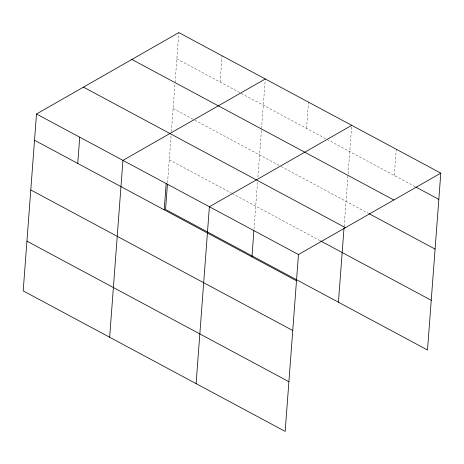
<?xml version="1.0" encoding="UTF-8"?>
<svg xmlns="http://www.w3.org/2000/svg" width="464" height="464" viewBox="0 0 464 464"><rect width="100%" height="100%" fill="white"/><g stroke="black" fill="none" stroke-linecap="round" stroke-linejoin="round"><path stroke-width="0.35" stroke-dasharray="2.32 1.74" d="M167.539 182.816L171.117 135.239M171.39 131.631L175.021 83.34M175.073 82.615L178.837 32.59M220.087 82.035L222.059 55.779M253.988 229.193L257.508 182.34M257.891 177.289L265.286 78.967M306.536 128.412L308.508 102.155M344.12 226.554L351.729 125.344M394.29 175.491L396.268 149.234M176.859 58.847L415.286 186.754M173.124 108.553L194.103 119.805M194.735 120.147L280.546 166.182M281.184 166.524L368.288 213.254M169.273 159.761L231.565 193.181M232.203 193.523L319.922 240.584"/><path stroke-width="0.7" d="M36.499 113.993L23.2 290.87L285.163 431.41L298.462 254.533L440.8 173.13L178.837 32.59L36.499 113.993L298.462 254.533M77.749 163.438L79.721 137.182M109.649 337.253L122.948 160.37L265.286 78.967M164.198 209.815L166.17 183.558M167.429 184.254L165.538 209.467L427.501 350.007L440.8 173.13M196.098 383.629L209.397 206.747L351.729 125.344M251.958 256.899L253.878 230.631M338.43 302.226L344.015 227.992M415.924 187.096L438.828 199.387M131.863 59.45L393.832 199.99M368.926 213.597L435.087 249.093M83.468 87.128L345.436 227.667M320.56 240.926L431.236 300.301M34.527 140.25L296.49 280.79M30.786 189.956L292.755 330.496M26.935 241.164L288.904 381.704"/></g></svg>
